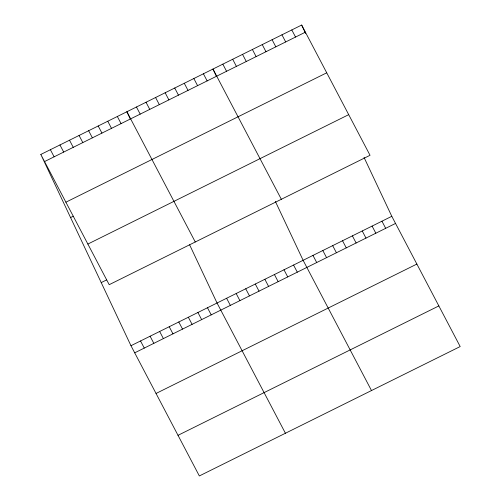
<?xml version="1.0" encoding="UTF-8"?>
<svg xmlns="http://www.w3.org/2000/svg" width="501" height="501" viewBox="0 0 501 501"><rect width="100%" height="100%" fill="white"/><g stroke="black" fill="none" stroke-linecap="round" stroke-linejoin="round"><path stroke-width="0.75" d="M40.819 154.446L301.658 25.05L370.032 155.291L109.199 284.687L40.819 154.446L130.968 345.709L199.342 475.95L460.181 346.554L391.801 216.313L364.039 157.402M44.558 161.566L305.391 32.17M65.888 202.197L326.727 72.802M70.572 217.566L73.303 216.207M87.869 244.056L348.702 114.66M101.221 282.595L106.682 279.884M130.968 345.709L391.801 216.313M134.706 352.829L395.539 223.433M156.036 393.46L416.87 264.065M178.012 435.319L438.851 305.923M291.801 29.941L295.54 37.055M381.95 221.204L385.689 228.318M281.95 34.826L285.683 41.946M372.093 226.089L375.831 233.209M272.093 39.717L275.832 46.837M362.242 230.98L365.98 238.1M262.242 44.602L265.981 51.722M352.385 235.865L356.123 242.985M252.385 49.493L256.124 56.613M342.534 240.756L346.272 247.876M242.534 54.377L246.273 61.498M332.677 245.64L336.415 252.761M232.677 59.268L236.416 66.389M322.826 250.531L326.564 257.652M222.826 64.159L226.565 71.274M312.975 255.422L316.707 262.537M281.349 199.285L212.969 69.044L216.275 76.058M371.498 390.548L303.118 260.307L275.356 201.402M203.406 73.791L207.145 80.911M293.555 265.054L297.293 272.175M193.843 78.532L197.582 85.652M283.992 269.795L287.731 276.915M184.28 83.279L188.019 90.399M274.429 274.542L278.161 281.662M174.717 88.026L178.456 95.14M264.86 279.289L268.599 286.409M165.155 92.766L168.887 99.887M255.297 284.029L259.036 291.15M155.586 97.513L159.324 104.634M245.734 288.776L249.473 295.897M146.023 102.254L149.761 109.375M236.171 293.523L239.91 300.638M136.46 107.001L140.199 114.122M226.609 298.264L230.347 305.385M195.271 241.983L126.897 111.748L130.204 118.762M285.42 433.246L217.046 303.011L189.61 244.801M117.334 116.489L121.073 123.609M207.477 307.752L211.215 314.872M107.771 121.236L111.504 128.356M197.914 312.499L201.653 319.619M98.202 125.983L101.941 133.097M188.351 317.246L192.09 324.36M88.639 130.723L92.378 137.844M178.788 321.986L182.527 329.107M79.077 135.47L82.815 142.591M169.225 326.733L172.964 333.854M69.514 140.211L73.252 147.332M159.656 331.474L163.395 338.595M59.951 144.958L63.69 152.079M150.093 336.221L153.832 343.342M50.382 149.705L54.121 156.819M140.53 340.968L144.269 348.089M301.658 25.05L305.623 33.467"/></g></svg>
